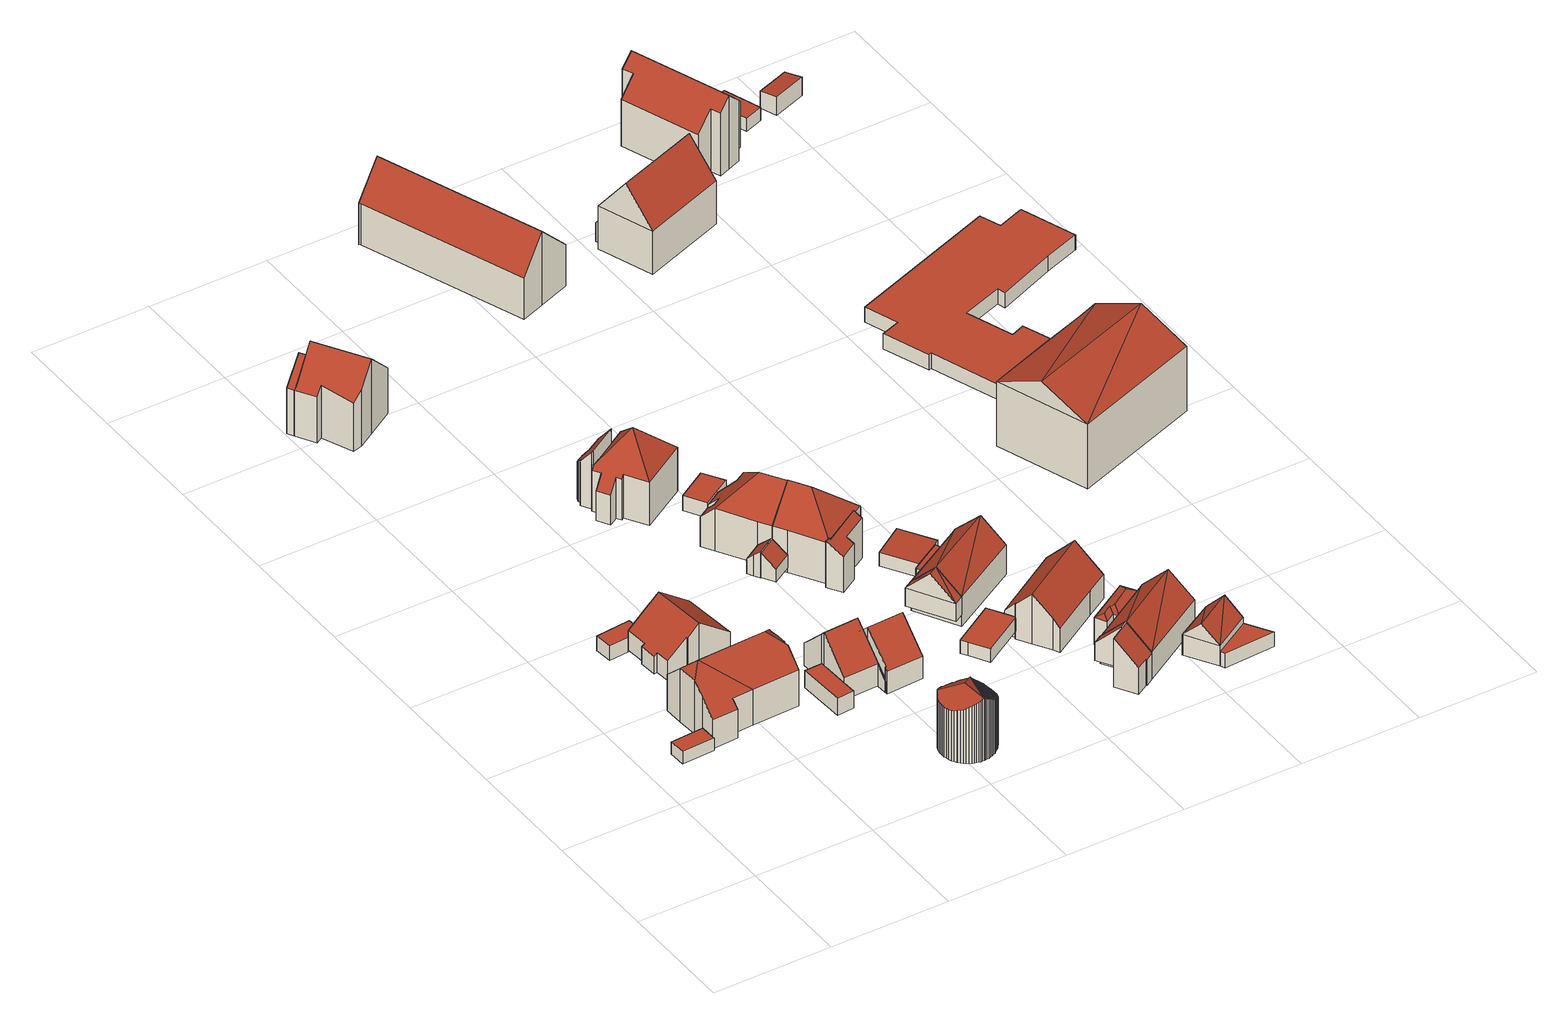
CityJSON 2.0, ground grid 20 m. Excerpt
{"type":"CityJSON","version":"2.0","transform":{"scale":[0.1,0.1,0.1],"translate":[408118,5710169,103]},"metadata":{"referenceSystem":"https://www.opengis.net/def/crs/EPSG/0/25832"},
"CityObjects":{
"building1":{"type":"Building","attributes":{"Gemeindeschluessel":"05978036","Geometrietyp2DReferenz":"3000","function":"31001_2460","roofType":"1000","measuredHeight":2.2},"geometry":[{"type":"MultiSurface","lod":"2","boundaries":[[[0,1,2,3]],[[1,4,5,2]],[[4,6,7,5]],[[6,8,9,7]],[[8,0,3,9]],[[8,6,4,1,0]],[[3,2,5,7,9]]],"semantics":{"surfaces":[{"type":"WallSurface"},{"type":"RoofSurface"},{"type":"GroundSurface"}],"values":[0,0,0,0,0,1,2]}}]},
"building2":{"type":"Building","attributes":{"Gemeindeschluessel":"05978036","Geometrietyp2DReferenz":"3000","function":"31001_1000","roofType":"3300","measuredHeight":11.34},"geometry":[{"type":"MultiSurface","lod":"2","boundaries":[[[10,11,5,7]],[[11,12,13,5]],[[12,14,15,13]],[[14,16,17,15]],[[16,18,19,17]],[[18,20,21,19]],[[20,22,23,21]],[[22,24,25,23]],[[24,26,27,25]],[[26,28,29,27]],[[28,30,31,29]],[[30,32,33,31]],[[32,34,35,33]],[[34,36,37,35]],[[36,38,39,37]],[[38,40,41,39]],[[40,42,43,41]],[[42,44,45,43]],[[44,10,7,45]],[[36,34,32,30,28,26,24,22,46]],[[14,12,47]],[[22,20,18,47,46]],[[18,16,14,47]],[[40,38,36,46,47]],[[12,11,10,44,42,40,47]],[[7,5,13,15,17,19,21,23,25,27,29,31,33,35,37,39,41,43,45]]],"semantics":{"surfaces":[{"type":"WallSurface"},{"type":"RoofSurface"},{"type":"GroundSurface"}],"values":[0,0,0,0,0,0,0,0,0,0,0,0,0,0,0,0,0,0,0,1,1,1,1,1,1,2]}}]},
"building3":{"type":"Building","attributes":{"Gemeindeschluessel":"05978036","Geometrietyp2DReferenz":"3000","function":"31001_2460","roofType":"1000","measuredHeight":2.52},"geometry":[{"type":"MultiSurface","lod":"2","boundaries":[[[48,49,50,51]],[[49,52,53,50]],[[52,54,55,53]],[[54,56,57,55]],[[56,48,51,57]],[[56,54,52,49,48]],[[51,50,53,55,57]]],"semantics":{"surfaces":[{"type":"WallSurface"},{"type":"RoofSurface"},{"type":"GroundSurface"}],"values":[0,0,0,0,0,1,2]}}]},
"building4":{"type":"Building","attributes":{"Gemeindeschluessel":"05978036","Geometrietyp2DReferenz":"3000","function":"31001_1000","roofType":"3100","measuredHeight":7.85},"geometry":[{"type":"MultiSurface","lod":"2","boundaries":[[[58,59,60,61]],[[59,62,63,60]],[[62,64,65,63]],[[64,66,67,65]],[[66,68,69,67]],[[68,70,71,69]],[[70,72,73,71]],[[72,74,75,73]],[[74,76,77,75]],[[76,78,79,77]],[[78,80,81,79]],[[80,82,83,81]],[[82,58,61,83]],[[78,76,74,72]],[[72,70,68,66,64,62,59,58,82,80,78]],[[61,60,63,65,67,69,71,73,75,77,79,81,83]]],"semantics":{"surfaces":[{"type":"WallSurface"},{"type":"RoofSurface"},{"type":"GroundSurface"}],"values":[0,0,0,0,0,0,0,0,0,0,0,0,0,1,1,2]}}]},
"building5":{"type":"Building","attributes":{"Gemeindeschluessel":"05978036","Geometrietyp2DReferenz":"3000","function":"31001_2460","roofType":"1000","measuredHeight":3.03},"geometry":[{"type":"MultiSurface","lod":"2","boundaries":[[[84,85,86,87]],[[85,88,89,86]],[[88,90,91,89]],[[90,92,93,91]],[[92,84,87,93]],[[92,90,88,85,84]],[[87,86,89,91,93]]],"semantics":{"surfaces":[{"type":"WallSurface"},{"type":"RoofSurface"},{"type":"GroundSurface"}],"values":[0,0,0,0,0,1,2]}}]},
"building6":{"type":"Building","attributes":{"Gemeindeschluessel":"05978036","Geometrietyp2DReferenz":"3000","function":"31001_2000","roofType":"5000","measuredHeight":11.14},"geometry":[{"type":"MultiSurface","lod":"2","boundaries":[[[94,95,96,97]],[[95,98,99,96]],[[98,100,101,99]],[[100,102,103,101]],[[102,104,105,103]],[[104,106,107,105]],[[106,108,109,107]],[[108,110,111,109]],[[110,112,113,111]],[[112,114,115,113]],[[114,116,117,115]],[[116,118,119,117]],[[118,120,121,119]],[[120,122,123,121]],[[122,124,125,123]],[[124,126,127,125]],[[126,128,129,127]],[[128,130,131,129]],[[130,132,133,131]],[[132,134,135,133]],[[134,136,137,135]],[[136,138,139,137]],[[138,140,141,139]],[[140,142,143,141]],[[142,144,145,143]],[[144,146,147,145]],[[146,148,149,147]],[[148,150,151,149]],[[150,152,153,151]],[[152,154,155,153]],[[154,156,157,155]],[[156,158,159,157]],[[158,160,161,159]],[[160,162,163,161]],[[162,164,165,163]],[[164,166,167,165]],[[166,168,169,167]],[[168,170,171,169]],[[170,172,173,171]],[[172,174,175,173]],[[174,176,177,175]],[[176,178,179,177]],[[178,180,181,179]],[[180,182,183,181]],[[182,184,185,183]],[[184,186,187,185]],[[186,188,189,187]],[[188,190,191,189]],[[190,192,193,191]],[[192,194,195,193]],[[194,196,197,195]],[[196,198,199,197]],[[198,200,201,199]],[[200,202,203,201]],[[202,204,205,203]],[[204,206,207,205]],[[206,208,209,207]],[[208,210,211,209]],[[210,212,213,211]],[[212,214,215,213]],[[214,216,217,215]],[[216,218,219,217]],[[218,220,221,219]],[[220,222,223,221]],[[222,224,225,223]],[[224,226,227,225]],[[226,228,229,227]],[[228,230,231,229]],[[230,232,233,231]],[[232,234,235,233]],[[234,236,237,235]],[[236,238,239,237]],[[238,240,241,239]],[[240,242,243,241]],[[242,244,245,243]],[[244,246,247,245]],[[246,248,249,247]],[[248,250,251,249]],[[250,252,253,251]],[[252,94,97,253]],[[254,160,158,156,154,152,150,148,146,144,142,140,138,136,134,132,130,128,126,255]],[[94,252,250,248,246,244,242,240,238,236,234,232,256,255,126,124,122,120,118,116,114,112,110,108,106,104,102,100,98,95]],[[184,188,186]],[[182,188,184]],[[182,190,188]],[[182,192,190]],[[180,192,182]],[[180,194,192]],[[178,194,180]],[[178,196,194]],[[176,196,178]],[[176,198,196]],[[176,200,198]],[[174,200,176]],[[174,202,200]],[[172,202,174]],[[172,204,202]],[[172,206,204]],[[172,208,206]],[[170,208,172]],[[168,208,170]],[[168,210,208]],[[166,210,168]],[[166,212,210]],[[164,212,166]],[[162,212,164]],[[254,212,162]],[[254,214,212]],[[254,216,214]],[[254,218,216]],[[254,220,218]],[[254,222,220]],[[254,224,222]],[[254,226,224]],[[254,228,226]],[[254,230,228]],[[254,256,230]],[[256,254,255]],[[162,160,254]],[[232,230,256]],[[97,96,99,101,103,105,107,109,111,113,115,117,119,121,123,125,127,129,131,133,135,137,139,141,143,145,147,149,151,153,155,157,159,161,163,165,167,169,171,173,175,177,179,181,183,185,187,189,191,193,195,197,199,201,203,205,207,209,211,213,215,217,219,221,223,225,227,229,231,233,235,237,239,241,243,245,247,249,251,253]]],"semantics":{"surfaces":[{"type":"WallSurface"},{"type":"RoofSurface"},{"type":"GroundSurface"}],"values":[0,0,0,0,0,0,0,0,0,0,0,0,0,0,0,0,0,0,0,0,0,0,0,0,0,0,0,0,0,0,0,0,0,0,0,0,0,0,0,0,0,0,0,0,0,0,0,0,0,0,0,0,0,0,0,0,0,0,0,0,0,0,0,0,0,0,0,0,0,0,0,0,0,0,0,0,0,0,0,0,1,1,1,1,1,1,1,1,1,1,1,1,1,1,1,1,1,1,1,1,1,1,1,1,1,1,1,1,1,1,1,1,1,1,1,1,1,1,0,0,2]}}]},
"building7":{"type":"Building","attributes":{"Gemeindeschluessel":"05978036","Geometrietyp2DReferenz":"3000","function":"31001_1000","roofType":"3100","measuredHeight":9.01},"geometry":[{"type":"MultiSurface","lod":"2","boundaries":[[[257,258,259,260]],[[258,261,262,259]],[[261,263,264,262]],[[263,265,266,264]],[[265,267,268,266]],[[267,269,270,268]],[[269,271,272,270]],[[271,273,274,272]],[[273,257,260,274]],[[269,267,265,263,261]],[[261,258,257,273,271,269]],[[260,259,262,264,266,268,270,272,274]]],"semantics":{"surfaces":[{"type":"WallSurface"},{"type":"RoofSurface"},{"type":"GroundSurface"}],"values":[0,0,0,0,0,0,0,0,0,1,1,2]}}]},
"building8":{"type":"Building","attributes":{"Gemeindeschluessel":"05978036","Geometrietyp2DReferenz":"3000","function":"31001_1000"},"children":["building8-1","building8-2"]},
"building8-1":{"type":"BuildingPart","attributes":{"roofType":"3100","measuredHeight":13.42},"parents":["building8"],"geometry":[{"type":"MultiSurface","lod":"2","boundaries":[[[275,276,277,278]],[[276,279,280,277]],[[281,282,283,284,285]],[[282,286,287,283]],[[286,288,289,287]],[[288,290,291,289]],[[290,292,293,291]],[[292,294,295,293]],[[294,275,278,295]],[[290,288,286,282,281,296]],[[296,297,279,276,275,294,292,290]],[[278,277,280,298,299,284,283,287,289,291,293,295]],[[300,301,297,296]],[[299,298,301,300]],[[298,280,279,297,301]],[[281,285,300,296]],[[299,300,285,284]]],"semantics":{"surfaces":[{"type":"WallSurface"},{"type":"RoofSurface"},{"type":"GroundSurface"},{"type":"ClosureSurface"}],"values":[0,0,0,0,0,0,0,0,0,1,1,2,0,3,3,0,3]}}]},
"building8-2":{"type":"BuildingPart","attributes":{"roofType":"3100","measuredHeight":11.83},"parents":["building8"],"geometry":[{"type":"MultiSurface","lod":"2","boundaries":[[[302,303,304,305]],[[303,285,284,304]],[[306,307,280,279]],[[306,302,305,307]],[[301,300,285,303,302]],[[302,306,279,297,301]],[[305,304,284,299,298,280,307]],[[298,299,300,301]],[[299,284,285,300]],[[298,301,297,279,280]]],"semantics":{"surfaces":[{"type":"WallSurface"},{"type":"RoofSurface"},{"type":"GroundSurface"},{"type":"ClosureSurface"}],"values":[0,0,0,0,1,1,2,3,3,3]}}]},
"building9":{"type":"Building","attributes":{"Gemeindeschluessel":"05978036","Geometrietyp2DReferenz":"3000","function":"51009_1610","roofType":"2100","measuredHeight":3.42},"geometry":[{"type":"MultiSurface","lod":"2","boundaries":[[[308,309,310,311]],[[309,312,313,310]],[[312,314,315,313]],[[314,308,311,315]],[[314,312,309,308]],[[311,310,313,315]]],"semantics":{"surfaces":[{"type":"WallSurface"},{"type":"RoofSurface"},{"type":"GroundSurface"}],"values":[0,0,0,0,1,2]}}]},
"building10":{"type":"Building","attributes":{"Gemeindeschluessel":"05978036","Geometrietyp2DReferenz":"3000","function":"31001_1000","roofType":"3100","measuredHeight":8.8},"geometry":[{"type":"MultiSurface","lod":"2","boundaries":[[[316,317,318,319]],[[317,320,321,318]],[[320,322,323,321]],[[322,324,325,323]],[[324,326,327,325]],[[326,328,329,327]],[[328,330,331,329]],[[330,332,333,331]],[[332,334,335,333]],[[334,316,319,335]],[[330,328,326,324,322,320]],[[320,317,316,334,332,330]],[[319,318,321,323,325,327,329,331,333,335]]],"semantics":{"surfaces":[{"type":"WallSurface"},{"type":"RoofSurface"},{"type":"GroundSurface"}],"values":[0,0,0,0,0,0,0,0,0,0,1,1,2]}}]},
"building11":{"type":"Building","attributes":{"Gemeindeschluessel":"05978036","Geometrietyp2DReferenz":"3000","function":"31001_9998","roofType":"2100","measuredHeight":4.67},"geometry":[{"type":"MultiSurface","lod":"2","boundaries":[[[336,337,338,339]],[[337,340,341,338]],[[340,342,343,341]],[[342,344,345,343]],[[344,346,347,345]],[[346,336,339,347]],[[346,344,342,340,337,336]],[[339,338,341,343,345,347]]],"semantics":{"surfaces":[{"type":"WallSurface"},{"type":"RoofSurface"},{"type":"GroundSurface"}],"values":[0,0,0,0,0,0,1,2]}}]},
"building12":{"type":"Building","attributes":{"Gemeindeschluessel":"05978036","Geometrietyp2DReferenz":"3000","function":"31001_9998","roofType":"2100","measuredHeight":4.44},"geometry":[{"type":"MultiSurface","lod":"2","boundaries":[[[348,349,350,351]],[[349,352,353,350]],[[352,354,355,353]],[[354,356,357,355]],[[356,348,351,357]],[[356,354,352,349,348]],[[351,350,353,355,357]]],"semantics":{"surfaces":[{"type":"WallSurface"},{"type":"RoofSurface"},{"type":"GroundSurface"}],"values":[0,0,0,0,0,1,2]}}]},
"building13":{"type":"Building","attributes":{"Gemeindeschluessel":"05978036","Geometrietyp2DReferenz":"3000","function":"31001_1000"},"children":["building13-1","building13-2"]},
"building13-1":{"type":"BuildingPart","attributes":{"roofType":"2100","measuredHeight":10.44},"parents":["building13"],"geometry":[{"type":"MultiSurface","lod":"2","boundaries":[[[358,359,360]],[[358,361,362,359]],[[361,363,364,362]],[[363,365,366,364]],[[365,367,368,366]],[[367,369,370,368]],[[369,371,372,370]],[[371,373,374,372]],[[373,375,376,374]],[[375,377,378,376]],[[377,379,380,378]],[[379,381,382,380]],[[381,383,384,382]],[[383,385,386,384]],[[385,387,388,386]],[[387,389,390,388]],[[389,391,392,390]],[[391,393,394,392]],[[393,395,396,394]],[[395,397,398,396]],[[397,399,400,398]],[[399,401,402,400]],[[401,403,404,402]],[[403,405,406,404]],[[405,407,408,406]],[[407,409,410,408]],[[409,411,412,410]],[[411,413,414,415,412]],[[411,409,407,405,403,401,399,397,395,393,391,389,387,385,383,381,379,377,375,373,371,369,367,365,363,361,358,413]],[[415,362,359,362,364,366,368,370,372,374,376,378,380,382,384,386,388,390,392,394,396,398,400,402,404,406,408,410,412]],[[360,416,414,413,358]],[[360,359,362,416]],[[362,415,414,416]]],"semantics":{"surfaces":[{"type":"WallSurface"},{"type":"RoofSurface"},{"type":"GroundSurface"},{"type":"ClosureSurface"}],"values":[0,0,0,0,0,0,0,0,0,0,0,0,0,0,0,0,0,0,0,0,0,0,0,0,0,0,0,0,1,2,0,3,3]}}]},
"building13-2":{"type":"BuildingPart","attributes":{"roofType":"4000","measuredHeight":12.94},"parents":["building13"],"geometry":[{"type":"MultiSurface","lod":"2","boundaries":[[[417,418,419,420]],[[418,421,422,419]],[[421,423,424,422]],[[423,425,426,424]],[[425,427,428,426]],[[427,429,430,428]],[[429,431,432,430]],[[431,433,434,432]],[[433,435,436,434]],[[435,437,438,436]],[[437,360,359,438]],[[414,439,440,415]],[[439,441,442,440]],[[441,443,444,442]],[[443,417,420,444]],[[425,423,445]],[[416,360,437,435,433,431,429,427,425,445]],[[439,414,416,445]],[[423,421,418,417,443,441,439,445]],[[420,419,422,424,426,428,430,432,434,436,438,359,362,415,440,442,444]],[[362,359,360,416]],[[362,416,414,415]]],"semantics":{"surfaces":[{"type":"WallSurface"},{"type":"RoofSurface"},{"type":"GroundSurface"},{"type":"ClosureSurface"}],"values":[0,0,0,0,0,0,0,0,0,0,0,0,0,0,0,1,1,1,1,2,3,3]}}]},
"building14":{"type":"Building","attributes":{"Gemeindeschluessel":"05978036","Geometrietyp2DReferenz":"3000","function":"31001_2460","roofType":"1000","measuredHeight":2.54},"geometry":[{"type":"MultiSurface","lod":"2","boundaries":[[[446,447,448,449]],[[447,450,451,448]],[[450,452,453,451]],[[452,454,455,453]],[[454,456,457,455]],[[456,458,459,457]],[[458,446,449,459]],[[458,456,454,452,450,447,446]],[[449,448,451,453,455,457,459]]],"semantics":{"surfaces":[{"type":"WallSurface"},{"type":"RoofSurface"},{"type":"GroundSurface"}],"values":[0,0,0,0,0,0,0,1,2]}}]},
"building15":{"type":"Building","attributes":{"Gemeindeschluessel":"05978036","Geometrietyp2DReferenz":"3000","function":"31001_1000","roofType":"5000","measuredHeight":12.39},"geometry":[{"type":"MultiSurface","lod":"2","boundaries":[[[460,461,462,463]],[[461,464,465,462]],[[464,466,467,465]],[[466,468,469,467]],[[468,470,471,469]],[[470,472,473,471]],[[472,474,475,473]],[[474,476,477,475]],[[476,478,479,477]],[[478,480,481,479]],[[480,482,483,481]],[[482,484,485,483]],[[484,486,487,485]],[[486,488,489,487]],[[488,490,491,489]],[[490,492,493,491]],[[492,460,463,493]],[[488,486,484,482,480,478,476,474,472,494]],[[472,470,468,466,494]],[[466,464,461,460,492,490,488,494]],[[463,462,465,467,469,471,473,475,477,479,481,483,485,487,489,491,493]]],"semantics":{"surfaces":[{"type":"WallSurface"},{"type":"RoofSurface"},{"type":"GroundSurface"}],"values":[0,0,0,0,0,0,0,0,0,0,0,0,0,0,0,0,0,1,1,1,2]}}]},
"building16":{"type":"Building","attributes":{"Gemeindeschluessel":"05978036","Geometrietyp2DReferenz":"3000","function":"31001_2460","roofType":"1000","measuredHeight":2.4},"geometry":[{"type":"MultiSurface","lod":"2","boundaries":[[[495,496,497,498]],[[496,499,500,497]],[[499,501,502,500]],[[501,503,504,502]],[[503,505,506,504]],[[505,507,508,506]],[[507,495,498,508]],[[507,505,503,501,499,496,495]],[[498,497,500,502,504,506,508]]],"semantics":{"surfaces":[{"type":"WallSurface"},{"type":"RoofSurface"},{"type":"GroundSurface"}],"values":[0,0,0,0,0,0,0,1,2]}}]},
"building17":{"type":"Building","attributes":{"Gemeindeschluessel":"05978036","Geometrietyp2DReferenz":"3000","function":"51009_1610","roofType":"3100","measuredHeight":7.09},"geometry":[{"type":"MultiSurface","lod":"2","boundaries":[[[509,510,511,512]],[[510,513,514,511]],[[513,515,516,514]],[[515,509,512,516]],[[513,510,517]],[[509,515,518]],[[518,510,509]],[[510,518,517]],[[515,517,518]],[[517,515,513]],[[512,511,514,516]]],"semantics":{"surfaces":[{"type":"WallSurface"},{"type":"RoofSurface"},{"type":"GroundSurface"}],"values":[0,0,0,0,0,0,1,1,1,1,2]}}]},
"building18":{"type":"Building","attributes":{"Gemeindeschluessel":"05978036","Geometrietyp2DReferenz":"3000","function":"31001_1000","roofType":"2100","measuredHeight":8.31},"geometry":[{"type":"MultiSurface","lod":"2","boundaries":[[[519,520,521,522]],[[520,523,524,521]],[[523,525,526,524]],[[525,527,528,526]],[[527,529,530,528]],[[529,531,532,530]],[[531,533,534,532]],[[533,519,522,534]],[[533,531,529,527,525,523,520,519]],[[522,521,524,526,528,530,532,534]]],"semantics":{"surfaces":[{"type":"WallSurface"},{"type":"RoofSurface"},{"type":"GroundSurface"}],"values":[0,0,0,0,0,0,0,0,1,2]}}]},
"building19":{"type":"Building","attributes":{"Gemeindeschluessel":"05978036","Geometrietyp2DReferenz":"3000","function":"31001_2460","roofType":"1000","measuredHeight":2.69},"geometry":[{"type":"MultiSurface","lod":"2","boundaries":[[[535,536,537,538]],[[536,539,540,537]],[[539,541,542,540]],[[541,535,538,542]],[[541,539,536,535]],[[538,537,540,542]]],"semantics":{"surfaces":[{"type":"WallSurface"},{"type":"RoofSurface"},{"type":"GroundSurface"}],"values":[0,0,0,0,1,2]}}]},
"building20":{"type":"Building","attributes":{"Gemeindeschluessel":"05978036","Geometrietyp2DReferenz":"3000","function":"31001_1000","roofType":"5000","measuredHeight":12.49},"geometry":[{"type":"MultiSurface","lod":"2","boundaries":[[[468,543,467,469]],[[543,464,465,467]],[[464,544,545,465]],[[544,546,547,545]],[[546,548,549,547]],[[548,550,551,549]],[[550,552,553,551]],[[552,554,555,553]],[[554,556,557,555]],[[556,558,559,557]],[[558,560,561,559]],[[560,468,469,561]],[[556,554,552,562]],[[552,550,548,546,544,464,543,562]],[[543,468,560,558,556,562]],[[469,467,465,545,547,549,551,553,555,557,559,561]]],"semantics":{"surfaces":[{"type":"WallSurface"},{"type":"RoofSurface"},{"type":"GroundSurface"}],"values":[0,0,0,0,0,0,0,0,0,0,0,0,1,1,1,2]}}]},
"building21":{"type":"Building","attributes":{"Gemeindeschluessel":"05978036","Geometrietyp2DReferenz":"3000","function":"51009_1610","roofType":"2100","measuredHeight":7.33},"geometry":[{"type":"MultiSurface","lod":"2","boundaries":[[[563,564,565,566]],[[564,567,568,565]],[[567,569,570,568]],[[569,563,566,570]],[[569,567,564,563]],[[566,565,568,570]]],"semantics":{"surfaces":[{"type":"WallSurface"},{"type":"RoofSurface"},{"type":"GroundSurface"}],"values":[0,0,0,0,1,2]}}]},
"building22":{"type":"Building","attributes":{"Gemeindeschluessel":"05978036","Geometrietyp2DReferenz":"3000","function":"31001_1000","roofType":"3100","measuredHeight":9.17},"geometry":[{"type":"MultiSurface","lod":"2","boundaries":[[[509,515,571,572]],[[515,573,574,571]],[[573,575,576,574]],[[575,577,578,576]],[[577,579,580,578]],[[579,509,572,580]],[[581,509,579]],[[518,509,581]],[[518,581,577]],[[577,575,573,515,518]],[[577,581,579]],[[509,518,515]],[[572,571,574,576,578,580]]],"semantics":{"surfaces":[{"type":"WallSurface"},{"type":"RoofSurface"},{"type":"GroundSurface"}],"values":[0,0,0,0,0,0,1,1,1,1,0,0,2]}}]},
"building23":{"type":"Building","attributes":{"Gemeindeschluessel":"05978036","Geometrietyp2DReferenz":"3000","function":"31001_2460","roofType":"2100","measuredHeight":2.66},"geometry":[{"type":"MultiSurface","lod":"2","boundaries":[[[582,583,584,585]],[[583,586,587,584]],[[586,588,589,587]],[[588,590,591,589]],[[590,582,585,591]],[[590,588,586,583,582]],[[585,584,587,589,591]]],"semantics":{"surfaces":[{"type":"WallSurface"},{"type":"RoofSurface"},{"type":"GroundSurface"}],"values":[0,0,0,0,0,1,2]}}]},
"building24":{"type":"Building","attributes":{"Gemeindeschluessel":"05978036","Geometrietyp2DReferenz":"3000","function":"31001_2460","roofType":"1000","measuredHeight":2.57},"geometry":[{"type":"MultiSurface","lod":"2","boundaries":[[[592,593,585,594]],[[593,590,591,585]],[[590,595,596,591]],[[595,597,598,596]],[[597,599,600,598]],[[599,592,594,600]],[[599,597,595,590,593,592]],[[594,585,591,596,598,600]]],"semantics":{"surfaces":[{"type":"WallSurface"},{"type":"RoofSurface"},{"type":"GroundSurface"}],"values":[0,0,0,0,0,0,1,2]}}]},
"building25":{"type":"Building","attributes":{"Gemeindeschluessel":"05978036","Geometrietyp2DReferenz":"3000","function":"31001_1000","roofType":"3100","measuredHeight":8.84},"geometry":[{"type":"MultiSurface","lod":"2","boundaries":[[[601,602,603,604]],[[602,605,606,603]],[[605,607,608,606]],[[607,609,610,608]],[[609,611,612,610]],[[611,613,614,612]],[[613,615,616,614]],[[615,617,618,616]],[[617,619,620,618]],[[619,601,604,620]],[[615,613,611,609,607,605]],[[605,602,601,619,617,615]],[[604,603,606,608,610,612,614,616,618,620]]],"semantics":{"surfaces":[{"type":"WallSurface"},{"type":"RoofSurface"},{"type":"GroundSurface"}],"values":[0,0,0,0,0,0,0,0,0,0,1,1,2]}}]},
"building26":{"type":"Building","attributes":{"Gemeindeschluessel":"05978036","Geometrietyp2DReferenz":"3000","function":"31001_1000"},"children":["building26-1","building26-2"]},
"building26-1":{"type":"BuildingPart","attributes":{"roofType":"3100","measuredHeight":8.9},"parents":["building26"],"geometry":[{"type":"MultiSurface","lod":"2","boundaries":[[[621,622,623,624]],[[622,625,626,623]],[[625,627,628,626]],[[627,629,630,628]],[[629,631,632,630]],[[631,633,634,635,632]],[[636,633,631]],[[636,637,633]],[[637,636,629]],[[629,627,625,622,638,637]],[[639,638,621]],[[621,638,622]],[[629,636,631]],[[635,624,623,626,628,630,632]],[[640,634,633]],[[624,635,634,640,621]],[[637,638,639,640,633]],[[639,621,640]]],"semantics":{"surfaces":[{"type":"WallSurface"},{"type":"RoofSurface"},{"type":"GroundSurface"},{"type":"ClosureSurface"}],"values":[0,0,0,0,0,0,1,1,1,1,0,0,0,2,0,3,0,3]}}]},
"building26-2":{"type":"BuildingPart","attributes":{"roofType":"2100","measuredHeight":8.68},"parents":["building26"],"geometry":[{"type":"MultiSurface","lod":"2","boundaries":[[[634,641,642,635]],[[641,643,644,642]],[[643,645,646,644]],[[645,647,648,646]],[[647,649,650,648]],[[649,639,621,624,650]],[[639,649,647,645,643,641,634,640]],[[635,642,644,646,648,650,624]],[[634,635,624,621,640]],[[640,621,639]]],"semantics":{"surfaces":[{"type":"WallSurface"},{"type":"RoofSurface"},{"type":"GroundSurface"},{"type":"ClosureSurface"}],"values":[0,0,0,0,0,0,1,2,3,3]}}]},
"building27":{"type":"Building","attributes":{"Gemeindeschluessel":"05978036","Geometrietyp2DReferenz":"3000","function":"31001_2460","roofType":"5000","measuredHeight":5.44},"geometry":[{"type":"MultiSurface","lod":"2","boundaries":[[[651,652,653,654]],[[652,655,656,653]],[[655,657,658,656]],[[657,659,660,658]],[[659,661,662,660]],[[661,651,654,662]],[[663,661,659]],[[664,665,666,663,659,657]],[[664,657,655]],[[665,664,655,652]],[[666,665,652,651]],[[663,666,651,661]],[[654,653,656,658,660,662]]],"semantics":{"surfaces":[{"type":"WallSurface"},{"type":"RoofSurface"},{"type":"GroundSurface"}],"values":[0,0,0,0,0,0,1,1,1,1,1,1,2]}}]},
"building28":{"type":"Building","attributes":{"Gemeindeschluessel":"05978036","Geometrietyp2DReferenz":"3000","function":"31001_2000","roofType":"3100","measuredHeight":6.6},"geometry":[{"type":"MultiSurface","lod":"2","boundaries":[[[667,668,669,670]],[[668,671,672,669]],[[671,673,674,672]],[[673,667,670,674]],[[671,668,675]],[[667,673,676]],[[668,676,675]],[[676,668,667]],[[675,673,671]],[[673,675,676]],[[670,669,672,674]]],"semantics":{"surfaces":[{"type":"WallSurface"},{"type":"RoofSurface"},{"type":"GroundSurface"}],"values":[0,0,0,0,0,0,1,1,1,1,2]}}]},
"building29":{"type":"Building","attributes":{"Gemeindeschluessel":"05978036","Geometrietyp2DReferenz":"3000","function":"31001_2460","roofType":"1000","measuredHeight":2.58},"geometry":[{"type":"MultiSurface","lod":"2","boundaries":[[[677,678,672,674]],[[678,679,680,672]],[[679,681,682,680]],[[681,677,674,682]],[[681,679,678,677]],[[674,672,680,682]]],"semantics":{"surfaces":[{"type":"WallSurface"},{"type":"RoofSurface"},{"type":"GroundSurface"}],"values":[0,0,0,0,1,2]}}]},
"building30":{"type":"Building","attributes":{"Gemeindeschluessel":"05978036","Geometrietyp2DReferenz":"3000","function":"31001_1000","roofType":"3100","measuredHeight":13.15},"geometry":[{"type":"MultiSurface","lod":"2","boundaries":[[[683,684,685,686]],[[684,687,688,685]],[[687,689,690,688]],[[689,691,692,690]],[[691,693,694,692]],[[693,695,696,694]],[[695,697,698,696]],[[697,699,700,698]],[[699,701,702,700]],[[701,703,704,702]],[[703,705,706,704]],[[705,707,708,706]],[[707,709,710,708]],[[709,711,712,710]],[[711,683,686,712]],[[707,705,703,701,699,697,695,693,691,689,687,684]],[[684,683,711,709,707]],[[686,685,688,690,692,694,696,698,700,702,704,706,708,710,712]]],"semantics":{"surfaces":[{"type":"WallSurface"},{"type":"RoofSurface"},{"type":"GroundSurface"}],"values":[0,0,0,0,0,0,0,0,0,0,0,0,0,0,0,1,1,2]}}]},
"building31":{"type":"Building","attributes":{"Gemeindeschluessel":"05978036","Geometrietyp2DReferenz":"3000","function":"31001_1000"},"children":["building31-1","building31-2"]},
"building31-1":{"type":"BuildingPart","attributes":{"roofType":"5000","measuredHeight":14.03},"parents":["building31"],"geometry":[{"type":"MultiSurface","lod":"2","boundaries":[[[713,714,715,716]],[[714,717,718,719,715]],[[720,721,722,723,724]],[[721,725,726,722]],[[725,713,716,726]],[[727,725,721]],[[721,728,727]],[[720,728,721]],[[717,728,720]],[[728,717,714]],[[728,714,713]],[[727,728,713,725]],[[716,715,719,723,722,726]],[[724,718,717,720]],[[724,723,719,718]]],"semantics":{"surfaces":[{"type":"WallSurface"},{"type":"RoofSurface"},{"type":"GroundSurface"},{"type":"ClosureSurface"}],"values":[0,0,0,0,0,0,1,1,1,1,0,1,2,0,3]}}]},
"building31-2":{"type":"BuildingPart","attributes":{"roofType":"2100","measuredHeight":5.28},"parents":["building31"],"geometry":[{"type":"MultiSurface","lod":"2","boundaries":[[[718,729,730,719]],[[729,731,732,730]],[[731,724,723,732]],[[724,731,729,718]],[[719,730,732,723]],[[719,723,724,718]]],"semantics":{"surfaces":[{"type":"WallSurface"},{"type":"RoofSurface"},{"type":"GroundSurface"},{"type":"ClosureSurface"}],"values":[0,0,0,1,2,3]}}]},
"building32":{"type":"Building","attributes":{"Gemeindeschluessel":"05978036","Geometrietyp2DReferenz":"3000","function":"31001_3060","roofType":"3100","measuredHeight":15.47},"geometry":[{"type":"MultiSurface","lod":"2","boundaries":[[[733,734,735,736]],[[734,737,738,735]],[[737,739,740,738]],[[739,741,742,740]],[[741,743,744,742]],[[743,745,746,744]],[[745,733,736,746]],[[747,733,745]],[[733,747,748]],[[741,748,747,749]],[[741,739,750,734,748]],[[734,750,737]],[[737,750,739]],[[743,749,747,745]],[[741,749,743]],[[733,748,734]],[[736,735,738,740,742,744,746]]],"semantics":{"surfaces":[{"type":"WallSurface"},{"type":"RoofSurface"},{"type":"GroundSurface"}],"values":[0,0,0,0,0,0,0,1,1,1,1,0,0,0,0,0,2]}}]},
"building33":{"type":"Building","attributes":{"name":"Bonifatiusheim","Gemeindeschluessel":"05978036","Geometrietyp2DReferenz":"3000","function":"31001_3060","roofType":"1000","measuredHeight":2.7},"geometry":[{"type":"MultiSurface","lod":"2","boundaries":[[[751,752,753,754]],[[752,755,756,753]],[[755,757,758,756]],[[757,759,760,758]],[[759,761,762,760]],[[761,763,764,762]],[[763,765,766,764]],[[765,767,768,766]],[[767,769,770,768]],[[769,771,772,770]],[[771,773,774,772]],[[773,775,776,774]],[[775,777,778,776]],[[777,779,780,778]],[[779,781,782,780]],[[781,783,784,782]],[[783,785,786,784]],[[785,787,788,786]],[[787,789,790,788]],[[789,791,792,790]],[[791,793,794,792]],[[793,795,740,794]],[[795,796,738,740]],[[796,797,798,738]],[[797,799,800,798]],[[799,801,802,800]],[[801,803,804,802]],[[803,751,754,804]],[[803,801,799,797,796,795,793,791,789,787,785,783,781,779,777,775,773,771,769,767,765,763,761,759,757,755,752,751]],[[754,753,756,758,760,762,764,766,768,770,772,774,776,778,780,782,784,786,788,790,792,794,740,738,798,800,802,804]]],"semantics":{"surfaces":[{"type":"WallSurface"},{"type":"RoofSurface"},{"type":"GroundSurface"}],"values":[0,0,0,0,0,0,0,0,0,0,0,0,0,0,0,0,0,0,0,0,0,0,0,0,0,0,0,0,1,2]}}]},
"building34":{"type":"Building","attributes":{"Gemeindeschluessel":"05978036","Geometrietyp2DReferenz":"3000","function":"31001_1000","roofType":"3100","measuredHeight":13.22},"geometry":[{"type":"MultiSurface","lod":"2","boundaries":[[[805,806,807,808]],[[806,809,810,807]],[[809,811,812,810]],[[811,813,814,812]],[[813,815,816,814]],[[815,817,818,816]],[[817,819,820,818]],[[819,821,822,820]],[[821,823,824,822]],[[823,825,826,824]],[[825,827,828,826]],[[827,829,830,828]],[[829,831,832,830]],[[831,805,808,832]],[[827,825,823,821,819,817,815,813]],[[813,811,809,806,805,831,829,827]],[[808,807,810,812,814,816,818,820,822,824,826,828,830,832]]],"semantics":{"surfaces":[{"type":"WallSurface"},{"type":"RoofSurface"},{"type":"GroundSurface"}],"values":[0,0,0,0,0,0,0,0,0,0,0,0,0,0,1,1,2]}}]},
"building35":{"type":"Building","attributes":{"Gemeindeschluessel":"05978036","Geometrietyp2DReferenz":"3000","function":"31001_2460","roofType":"1000","measuredHeight":2.35},"geometry":[{"type":"MultiSurface","lod":"2","boundaries":[[[833,834,835,836]],[[834,837,838,835]],[[837,839,840,838]],[[839,841,842,840]],[[841,833,836,842]],[[841,839,837,834,833]],[[836,835,838,840,842]]],"semantics":{"surfaces":[{"type":"WallSurface"},{"type":"RoofSurface"},{"type":"GroundSurface"}],"values":[0,0,0,0,0,1,2]}}]},
"building36":{"type":"Building","attributes":{"Gemeindeschluessel":"05978036","Geometrietyp2DReferenz":"3000","function":"51009_1610","roofType":"2100","measuredHeight":3.35},"geometry":[{"type":"MultiSurface","lod":"2","boundaries":[[[843,844,845,846]],[[844,847,848,845]],[[847,849,850,848]],[[849,843,846,850]],[[849,847,844,843]],[[846,845,848,850]]],"semantics":{"surfaces":[{"type":"WallSurface"},{"type":"RoofSurface"},{"type":"GroundSurface"}],"values":[0,0,0,0,1,2]}}]}
},
"vertices":[
[30,238,68],[29,266,68],[29,266,46],[30,238,46],[84,269,68],[84,269,46],[85,244,68],[85,244,46],[85,240,68],[85,240,46],
[85,244,98],[84,269,123],[83,288,142],[83,288,46],[81,323,142],[81,323,46],[80,356,110],[80,356,46],[160,360,110],[160,360,46],[240,363,110],[240,363,46],[241,337,137],[241,337,46],[241,330,137],[241,330,46],[242,331,136],[242,331,46],[248,325,130],[248,325,46],[249,308,130],[249,308,46],[243,302,136],[243,302,46],[242,302,137],[242,302,46],[243,290,137],[243,290,46],[244,263,110],[244,263,46],[164,260,110],[164,260,46],[128,258,110],[128,258,46],[129,246,98],[129,246,46],[218,312,159],[101,307,159],
[79,506,66],[76,536,66],[76,536,40],[79,506,40],[135,542,66],[135,542,40],[138,512,66],[138,512,40],[112,509,66],[112,509,40],
[121,418,78],[118,442,78],[118,442,43],[121,418,43],[113,441,74],[113,441,43],[111,471,74],[111,471,43],[116,471,78],[116,471,43],[112,509,78],[112,509,43],[138,512,98],[138,512,43],[168,515,121],[168,515,43],[224,521,78],[224,521,43],[233,427,78],[233,427,43],[177,422,121],[177,422,43],[156,419,104],[156,419,43],[155,421,104],[155,421,43],
[277,212,78],[273,293,78],[273,293,48],[277,212,48],[303,294,78],[303,294,48],[305,238,78],[305,238,48],[306,214,78],[306,214,48],
[357,22,144],[355,25,143],[355,25,52],[357,22,52],[353,29,142],[353,29,52],[351,34,141],[351,34,52],[350,38,141],[350,38,52],[349,42,141],[349,42,52],[349,46,141],[349,46,52],[349,50,141],[349,50,52],[349,54,141],[349,54,52],[350,57,142],[350,57,52],[350,60,142],[350,60,52],[351,63,143],[351,63,52],[352,66,144],[352,66,52],[354,68,145],[354,68,52],[355,70,146],[355,70,52],[357,73,147],[357,73,52],[358,75,148],[358,75,52],[361,78,146],[361,78,52],[363,80,144],[363,80,52],[366,82,143],[366,82,52],[369,85,141],[369,85,52],[373,87,140],[373,87,52],[377,88,138],[377,88,52],[381,90,137],[381,90,52],[385,91,136],[385,91,52],[390,91,136],[390,91,52],[394,91,136],[394,91,52],[398,90,136],[398,90,52],[402,90,136],[402,90,52],[406,89,137],[406,89,52],[409,88,137],[409,88,52],[412,86,138],[412,86,52],[414,85,139],[414,85,52],[417,83,140],[417,83,52],[419,81,141],[419,81,52],[421,80,139],[421,80,52],[423,78,138],[423,78,52],[425,75,137],[425,75,52],[427,73,136],[427,73,52],[429,70,135],[429,70,52],[431,67,134],[431,67,52],[432,63,133],[432,63,52],[434,59,132],[434,59,52],[434,56,132],[434,56,52],[435,53,132],[435,53,52],[435,50,132],[435,50,52],[435,47,132],[435,47,52],[435,44,132],[435,44,52],[435,42,132],[435,42,52],[434,39,133],[434,39,52],[434,36,134],[434,36,52],[433,33,135],[433,33,52],[432,30,135],[432,30,52],[431,29,136],[431,29,52],[430,26,137],[430,26,52],[428,24,138],[428,24,52],[428,23,138],[428,23,52],[427,22,139],[427,22,52],[424,18,141],[424,18,52],[421,15,143],[421,15,52],[418,13,146],[418,13,52],[415,10,148],[415,10,52],[411,9,151],[411,9,52],[408,7,153],[408,7,52],[405,6,155],[405,6,52],[401,5,158],[401,5,52],[398,5,160],[398,5,52],[395,4,162],[395,4,52],[393,4,163],[393,4,52],[390,4,163],[390,4,52],[387,4,161],[387,4,52],[384,5,159],[384,5,52],[381,6,157],[381,6,52],[378,7,156],[378,7,52],[374,8,154],[374,8,52],[371,10,152],[371,10,52],[367,12,150],[367,12,52],[364,14,148],[364,14,52],[361,18,146],[361,18,52],[358,21,145],[358,21,52],[419,82,141],[388,49,164],[392,4,164],
[363,240,87],[305,238,87],[305,238,47],[363,240,47],[303,288,137],[303,288,47],[303,294,131],[303,294,47],[301,338,87],[301,338,47],[360,341,87],[360,341,47],[362,291,137],[362,291,47],[365,221,68],[365,221,47],[364,221,68],[364,221,47],
[39,1206,103],[28,1199,91],[28,1199,9],[39,1206,9],[9,1230,91],[9,1230,9],[67,1265,129],[87,1278,105],[87,1278,9],[67,1265,9],[67,1265,91],[100,1285,91],[100,1285,9],[150,1203,91],[150,1203,9],[105,1175,143],[105,1175,9],[77,1158,110],[77,1158,9],[61,1154,95],[61,1154,9],[54,1258,143],[10,1230,92],[44,1251,9],[54,1258,9],[54,1258,110],[44,1251,127],
[37,1262,127],[60,1276,91],[60,1276,9],[37,1262,9],[3,1241,91],[3,1241,9],
[60,1276,44],[81,1289,38],[81,1289,10],[60,1276,10],[87,1278,38],[87,1278,10],[67,1265,44],[67,1265,10],
[362,316,88],[422,319,88],[422,319,48],[362,316,48],[424,269,136],[424,269,48],[426,219,88],[426,219,48],[364,216,88],[364,216,48],[364,221,93],[364,221,48],[365,221,93],[365,221,48],[363,266,136],[363,266,48],[360,341,65],[360,341,48],[361,341,65],[361,341,48],
[367,555,85],[362,565,75],[362,565,38],[367,555,38],[356,575,64],[356,575,38],[387,594,64],[387,594,38],[399,574,85],[399,574,38],[388,568,85],[388,568,38],
[380,534,62],[367,555,83],[367,555,39],[380,534,39],[388,568,83],[388,568,39],[399,574,83],[399,574,39],[412,553,62],[412,553,39],
[257,830,132],[257,830,28],[257,830,101],[261,832,132],[261,832,28],[250,850,107],[250,850,28],[255,853,107],[255,853,28],[254,855,105],[254,855,28],[254,857,103],[254,857,28],[253,859,101],[253,859,28],[254,860,99],[254,860,28],[254,862,98],[254,862,28],[254,863,96],[254,863,28],[255,865,95],[255,865,28],[256,866,94],[256,866,28],[257,868,93],[257,868,28],[259,869,93],[259,869,28],[260,870,93],[260,870,28],[262,871,93],[262,871,28],[264,872,94],[264,872,28],[266,872,95],[266,872,28],[267,872,96],[267,872,28],[269,872,97],[269,872,28],[270,871,98],[270,871,28],[272,871,100],[272,871,28],[273,870,102],[273,870,28],[275,869,104],[275,869,28],[277,867,107],[277,867,28],[277,866,108],[277,866,28],[301,880,108],[301,880,28],[311,863,132],[311,863,106],[311,863,28],[261,832,106],
[367,856,92],[367,848,97],[367,848,28],[367,856,28],[363,841,105],[363,841,28],[386,804,106],[386,804,28],[308,756,106],[308,756,28],[286,792,106],[286,792,28],[282,789,101],[282,789,28],[277,797,101],[277,797,28],[262,788,81],[262,788,28],[250,808,81],[250,808,28],[265,817,101],[265,817,28],[338,879,106],[338,879,28],[341,874,106],[341,874,28],[355,872,94],[355,872,28],[321,822,157],
[301,880,44],[289,900,44],[289,900,19],[301,880,19],[358,915,44],[358,915,19],[369,879,44],[369,879,19],[341,874,44],[341,874,19],[338,879,44],[338,879,19],[311,863,44],[311,863,19],
[468,668,96],[459,662,106],[459,662,31],[468,668,31],[482,625,106],[482,625,31],[441,599,155],[441,599,31],[399,574,106],[399,574,31],[387,594,106],[387,594,31],[352,652,107],[352,652,31],[340,672,84],[340,672,31],[359,684,84],[359,684,31],[365,674,95],[365,674,31],[378,682,95],[378,682,31],[369,697,78],[369,697,31],[398,715,78],[398,715,31],[414,691,107],[414,691,31],[433,702,107],[433,702,31],[436,697,107],[436,697,31],[445,703,96],[445,703,31],[417,637,155],
[527,196,74],[509,227,74],[509,227,50],[527,196,50],[502,238,74],[502,238,50],[574,282,74],[574,282,50],[589,256,74],[589,256,50],[599,240,74],[599,240,50],[596,238,74],[596,238,50],
[553,313,82],[538,304,82],[538,304,50],[553,313,50],[497,375,82],[497,375,50],[513,384,82],[513,384,50],[517,340,121],[533,349,121],
[482,487,96],[453,469,96],[453,469,32],[482,487,32],[438,493,115],[438,493,32],[446,497,115],[446,497,32],[447,495,113],[447,495,32],[512,535,113],[512,535,32],[519,523,104],[519,523,32],[476,497,104],[476,497,32],
[420,795,52],[441,761,52],[441,761,25],[420,795,25],[390,730,52],[390,730,25],[369,764,52],[369,764,25],
[441,599,156],[504,589,106],[504,589,31],[514,595,95],[514,595,31],[538,556,94],[538,556,31],[529,550,105],[529,550,31],[531,547,105],[531,547,31],[512,535,105],[512,535,31],[447,495,105],[447,495,31],[446,497,105],[446,497,31],[412,553,106],[412,553,31],[461,566,156],
[675,82,125],[653,117,84],[653,117,52],[675,82,52],[668,126,84],[668,126,52],[690,91,125],[690,91,52],
[513,384,29],[553,313,29],[567,415,82],[567,415,29],[622,447,82],[622,447,29],[632,453,82],[632,453,29],[673,382,82],[673,382,29],[652,417,121],
[567,445,51],[533,500,51],[533,500,27],[567,445,27],[583,531,54],[583,531,27],[617,476,54],[617,476,27],[609,470,53],[609,470,27],
[555,437,53],[567,445,53],[555,437,27],[609,469,53],[609,469,27],[622,447,53],[622,447,27],[567,415,53],[567,415,27],
[633,177,80],[627,187,93],[627,187,37],[633,177,37],[610,215,126],[610,215,37],[596,238,99],[596,238,37],[599,240,99],[599,240,37],[589,256,80],[589,256,37],[707,328,80],[707,328,37],[730,289,126],[730,289,37],[754,250,80],[754,250,37],[717,228,80],[717,228,37],
[690,91,83],[668,126,83],[668,126,35],[690,91,35],[721,158,83],[721,158,35],[777,192,83],[777,192,35],[785,197,83],[785,197,35],[829,126,83],[829,126,35],[711,55,83],[711,55,81],[711,55,35],[807,162,124],[690,90,124],[690,91,123],[690,91,122],[710,57,83],
[696,46,81],[696,46,35],[695,47,82],[695,47,35],[675,35,82],[675,35,35],[654,69,122],[654,69,35],[675,82,122],[675,82,35],
[721,158,78],[716,166,78],[716,166,30],[721,158,30],[699,156,78],[699,156,30],[689,174,78],[689,174,30],[761,218,78],[761,218,30],[777,192,78],[777,192,30],[760,200,84],[703,170,82],[719,180,82],[726,178,84],
[773,72,78],[838,110,78],[838,110,42],[773,72,42],[868,59,78],[868,59,42],[804,21,78],[804,21,42],[853,85,108],[788,46,108],
[804,21,68],[868,59,68],[894,17,68],[894,17,42],[808,13,68],[808,13,42],
[328,1556,88],[369,1571,146],[369,1571,14],[328,1556,14],[422,1590,88],[422,1590,14],[428,1576,88],[428,1576,14],[441,1581,72],[441,1581,14],[451,1555,72],[451,1555,14],[437,1550,88],[437,1550,14],[509,1356,88],[509,1356,14],[523,1361,72],[523,1361,14],[532,1334,72],[532,1334,14],[518,1329,88],[518,1329,14],[524,1313,88],[524,1313,14],[471,1293,146],[471,1293,14],[431,1278,88],[431,1278,14],[330,1552,88],[330,1552,14],
[640,1264,95],[607,1357,95],[607,1357,18],[640,1264,18],[619,1361,95],[619,1361,70],[619,1361,18],[645,1370,95],[748,1407,95],[748,1407,18],[645,1370,18],[645,1370,70],[781,1315,95],[781,1315,18],[765,1361,158],[624,1311,158],
[614,1374,51],[614,1374,18],[641,1384,51],[641,1384,18],
[888,500,135],[833,656,135],[833,656,19],[888,500,19],[937,693,135],[937,693,19],[1017,721,135],[1017,721,19],[1051,734,135],[1051,734,19],[1066,692,135],[1066,692,19],[1106,578,135],[1106,578,19],[1079,656,174],[860,578,174],[1066,692,156],[937,693,136],
[915,755,46],[894,748,46],[894,748,19],[915,755,19],[854,861,46],[854,861,19],[849,859,46],[849,859,19],[821,937,46],[821,937,19],[853,948,46],[853,948,19],[833,1004,46],[833,1004,19],[1088,1096,46],[1088,1096,19],[1101,1061,46],[1101,1061,19],[1144,1077,46],[1144,1077,19],[1146,1077,46],[1146,1077,19],[1179,984,46],[1179,984,19],[1178,984,46],[1178,984,19],[1119,963,46],[1119,963,19],[1119,964,46],[1119,964,19],[1020,924,46],[1020,924,19],[1016,937,46],[1016,937,19],[948,913,46],[948,913,19],[976,835,46],[976,835,19],[999,844,46],[999,844,19],[1018,792,46],[1018,792,19],[994,784,46],[994,784,19],[1017,721,46],[937,693,46],[930,710,46],[930,710,19],[918,706,46],[918,706,19],[909,731,46],[909,731,19],[922,735,46],[922,735,19],
[815,1416,99],[768,1546,99],[768,1546,16],[815,1416,16],[795,1556,128],[795,1556,16],[788,1574,128],[788,1574,16],[808,1581,148],[808,1581,16],[830,1589,125],[830,1589,16],[837,1571,125],[837,1571,16],[862,1580,99],[862,1580,16],[909,1450,99],[909,1450,16],[884,1441,125],[884,1441,16],[890,1425,125],[890,1425,16],[868,1416,148],[868,1416,16],[849,1409,128],[849,1409,16],[843,1426,128],[843,1426,16],
[914,1538,41],[945,1549,41],[945,1549,17],[914,1538,17],[946,1546,41],[946,1546,17],[967,1487,41],[967,1487,17],[936,1476,41],[936,1476,17],
[1037,1532,47],[1049,1505,50],[1049,1505,17],[1037,1532,17],[993,1485,50],[993,1485,17],[983,1513,47],[983,1513,17]
]}
